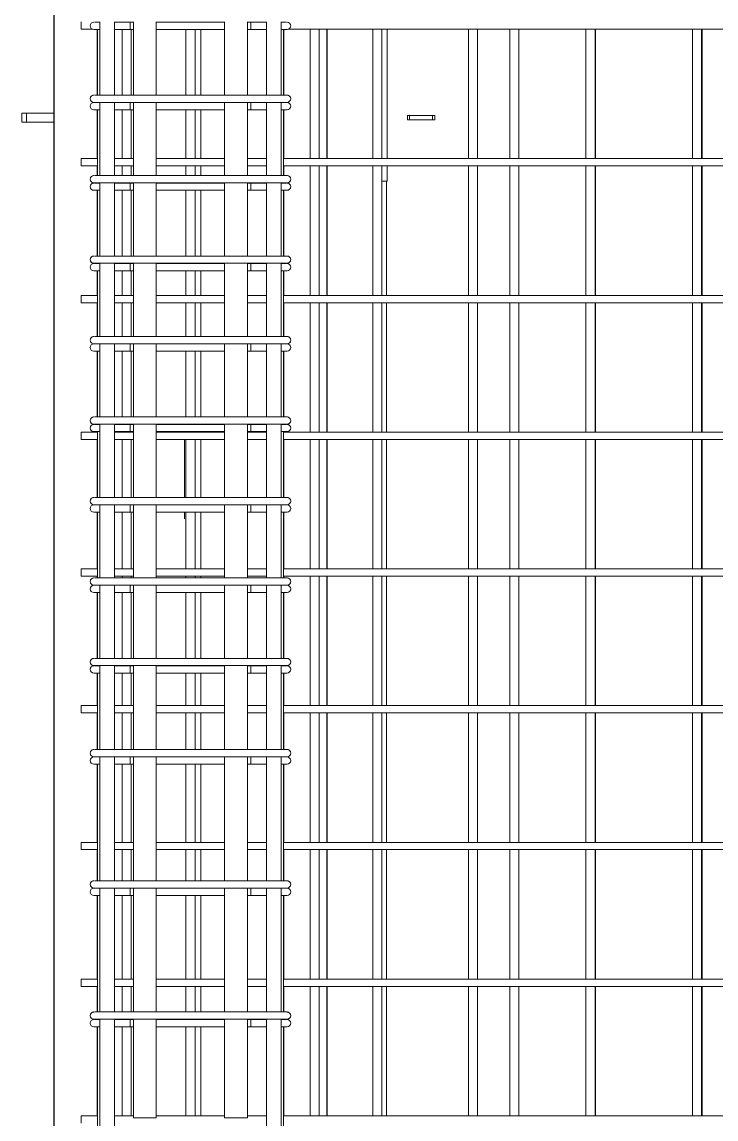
# Model space of a CAD drawing. Header units: millimetres. Extents: x -8986 to 3673, y -4076 to 6166.
# Drawn here: x -6499 to -5737, y 1789 to 2992 of the extents above; entities that cross this region are included whole.
import ezdxf

# ---------------------------------------------------------------- set-up
doc = ezdxf.new("R2010")
doc.units = ezdxf.units.MM
for name, color, linetype, lineweight in [('A-GENM', 13, 'Continuous', 18), ('A-WALL', 113, 'Continuous', 25), ('S-RBAR', 171, 'Continuous', 18)]:
    doc.layers.add(name, color=color, linetype=linetype, lineweight=lineweight)

# ---------------------------------------------------------------- blocks, each defined once
blk = doc.blocks.new('12_7Ø_ Lifting Insert_COLUMN - 12_9Ø Lifting insert-1653057-Elevation Front 1')
at = {"layer": 'A-GENM', "flags": 128}
for points in [[(-6320.2, 2534.1), (-6320.2, 2533.2), (-6320.2, 2531.8), (-6320.2, 2530.4), (-6320.2, 2528.9), (-6320.2, 2527.3), (-6320.2, 2525.7), (-6320.2, 2524), (-6320.2, 2522.3), (-6320.2, 2520.6), (-6320.2, 2518.8), (-6320.2, 2517), (-6320.2, 2515.1), (-6320.2, 2513.2), (-6320.2, 2511.3), (-6320.2, 2509.4), (-6320.2, 2507.5), (-6320.2, 2505.5), (-6320.2, 2503.5), (-6320.2, 2501.5), (-6320.2, 2499.5), (-6320.2, 2497.5), (-6320.2, 2495.5), (-6320.2, 2493.5), (-6320.2, 2491.6), (-6320.2, 2489.6), (-6320.2, 2487.6), (-6320.2, 2485.6), (-6320.2, 2483.7), (-6320.2, 2481.8), (-6320.2, 2479.9), (-6320.2, 2478), (-6320.2, 2476.2), (-6320.2, 2474.4), (-6320.2, 2472.6), (-6320.2, 2470.9)], [(-6320.2, 2454.2), (-6320.2, 2453.2), (-6320.2, 2452.2), (-6320.2, 2451.4), (-6320.2, 2450.6), (-6320.2, 2449.9), (-6320.2, 2449.3), (-6320.2, 2448.7), (-6320.2, 2448.2), (-6320.2, 2447.8), (-6320.2, 2447.5), (-6320.2, 2447.3), (-6320.2, 2447.1), (-6320.2, 2447), (-6320.2, 2447)]]:
    blk.add_lwpolyline(points, dxfattribs=at)
blk = doc.blocks.new('RR spread anchor face based - RR-SA-0_7-110-1726815-Elevation Front 1')
at = {"layer": 'A-GENM'}
for p, q in [((-6075.8, 2889.5), (-6073.3, 2889.5)), ((-6075.8, 2884.5), (-6075.8, 2889.5)), ((-6073.3, 2889.5), (-6048.3, 2889.5)), ((-6073.3, 2889.5), (-6073.3, 2884.5)), ((-6048.3, 2889.5), (-6045.8, 2889.5)), ((-6048.3, 2889.5), (-6048.3, 2884.5)), ((-6045.8, 2889.5), (-6045.8, 2884.5)), ((-6073.3, 2884.5), (-6075.8, 2884.5)), ((-6048.3, 2884.5), (-6073.3, 2884.5)), ((-6045.8, 2884.5), (-6048.3, 2884.5))]:
    blk.add_line(p, q, dxfattribs=at)
blk = doc.blocks.new('RR spread anchor face based - RR-SA-2_5-250-1726823-Elevation Front 1')
at = {"layer": 'A-GENM'}
for p, q in [((-6498.8, 2892), (-6493.8, 2892)), ((-6498.8, 2892), (-6498.8, 2882)), ((-6493.8, 2892), (-6463.8, 2892)), ((-6493.8, 2892), (-6493.8, 2882)), ((-6493.8, 2882), (-6498.8, 2882)), ((-6463.8, 2882), (-6493.8, 2882))]:
    blk.add_line(p, q, dxfattribs=at)

msp = doc.modelspace()

# ---------------------------------------------------------------- linework, layer by layer
at = {"layer": 'A-WALL'}
for p, q in [((-6463.80383, 3040), (-6463.80383, -1395)), ((-6163.80383, 2842.03448), (-6163.80383, 2984)), ((-6163.80383, 2692.06897), (-6163.80383, 2834.03448)), ((-6163.80383, 2542.10345), (-6163.80383, 2684.06897)), ((-6163.80383, 2392.13793), (-6163.80383, 2534.10345)), ((-6163.80383, 2242.17241), (-6163.80383, 2384.13793)), ((-6163.80383, 2092.2069), (-6163.80383, 2234.17241)), ((-6163.80383, 1942.24138), (-6163.80383, 2084.2069)), ((-6163.80383, 1792.27586), (-6163.80383, 1934.24138))]:
    msp.add_line(p, q, dxfattribs=at)
at = {"layer": 'S-RBAR'}
for p, q in [((-6433.80383, 2984), (-6433.80383, 2992)), ((-6419.12235, 2991.7745), (-6413.94597, 2991.7745)), ((-6413.30383, 2991.7745), (-6413.94597, 2991.7745)), ((-6413.30383, 2911.75), (-6413.30383, 2992)), ((-6397.30383, 2911.75), (-6397.30383, 2992)), ((-6380.00484, 2991.7745), (-6397.30383, 2991.7745)), ((-6380.00484, 2991.7745), (-6380.00484, 2983.7745)), ((-6380.00484, 2991.7745), (-6376.30383, 2991.7745)), ((-6376.30383, 2911.75), (-6376.30383, 2992)), ((-6351.30383, 2911.75), (-6351.30383, 2992)), ((-6351.30383, 2991.7745), (-6276.30383, 2991.7745)), ((-6276.30383, 2911.75), (-6276.30383, 2992)), ((-6251.30383, 2911.75), (-6251.30383, 2992)), ((-6251.30383, 2991.7745), (-6247.60282, 2991.7745)), ((-6230.30383, 2991.7745), (-6247.60282, 2991.7745)), ((-6247.60282, 2991.7745), (-6247.60282, 2983.7745)), ((-6230.30383, 2911.75), (-6230.30383, 2992)), ((-6214.30383, 2911.75), (-6214.30383, 2992)), ((-6213.66169, 2991.7745), (-6214.30383, 2991.7745)), ((-6213.66169, 2991.7745), (-6208.48531, 2991.7745)), ((-6433.80383, 2984), (-6421.05445, 2984)), ((-6419.80383, 2983.7745), (-6413.94597, 2983.7745)), ((-6416.30383, 2911.75), (-6416.30383, 2983.7745)), ((-6415.80383, 2911.75), (-6415.80383, 2983.7745)), ((-6413.30383, 2983.7745), (-6413.94597, 2983.7745)), ((-6380.00484, 2983.7745), (-6397.30383, 2983.7745)), ((-6388.80383, 2911.75), (-6388.80383, 2983.7745)), ((-6380.00484, 2983.7745), (-6376.30383, 2983.7745)), ((-6378.80383, 2911.75), (-6378.80383, 2983.7745)), ((-6351.30383, 2983.7745), (-6276.30383, 2983.7745)), ((-6318.80383, 2911.75), (-6318.80383, 2983.7745)), ((-6308.80383, 2911.75), (-6308.80383, 2983.7745)), ((-6302.54481, 2911.75), (-6302.54481, 2983.7745)), ((-6251.30383, 2983.7745), (-6247.60282, 2983.7745)), ((-6230.30383, 2983.7745), (-6247.60282, 2983.7745)), ((-6213.66169, 2983.7745), (-6214.30383, 2983.7745)), ((-6213.66169, 2983.7745), (-6207.80383, 2983.7745)), ((-6211.80383, 2911.75), (-6211.80383, 2983.7745)), ((-6211.30383, 2911.75), (-6211.30383, 2983.7745)), ((-6206.55321, 2984), (-5409.85285, 2984)), ((-6182.5004, 2842.03448), (-6182.5004, 2984)), ((-6172.5004, 2842.03448), (-6172.5004, 2984)), ((-6113.80383, 2842.03448), (-6113.80383, 2984)), ((-6103.80383, 2842.03448), (-6103.80383, 2984)), ((-6097.80383, 2842.03448), (-6097.80383, 2984)), ((-6008.67328, 2842.03448), (-6008.67328, 2984)), ((-5998.67328, 2842.03448), (-5998.67328, 2984)), ((-5963.45128, 2842.03448), (-5963.45128, 2984)), ((-5953.45128, 2842.03448), (-5953.45128, 2984)), ((-5879.79273, 2842.03448), (-5879.79273, 2984)), ((-5869.79273, 2842.03448), (-5869.79273, 2984)), ((-5869.31333, 2842.03448), (-5869.31333, 2984)), ((-5762.78718, 2842.03448), (-5762.78718, 2984)), ((-5752.78718, 2842.03448), (-5752.78718, 2984)), ((-5752.06808, 2842.03448), (-5752.06808, 2984)), ((-6419.80383, 2911.75), (-6419.7204, 2911.75)), ((-6419.80383, 2903.75), (-6415.07244, 2903.75)), ((-6419.12235, 2911.75), (-6413.94597, 2911.75)), ((-6419.12235, 2903.54262), (-6413.94597, 2903.54262)), ((-6415.17735, 2903.75), (-6412.5966, 2903.75)), ((-6413.94597, 2911.75), (-6399.80383, 2911.75)), ((-6413.30383, 2903.54262), (-6413.94597, 2903.54262)), ((-6413.30383, 2823.5), (-6413.30383, 2903.75)), ((-6412.72163, 2903.75), (-6399.80383, 2903.75)), ((-6227.80383, 2911.75), (-6399.80383, 2911.75)), ((-6227.80383, 2903.75), (-6399.80383, 2903.75)), ((-6397.30383, 2823.5), (-6397.30383, 2903.75)), ((-6380.00484, 2903.54262), (-6397.30383, 2903.54262)), ((-6380.00484, 2903.54262), (-6380.00484, 2895.54262)), ((-6380.00484, 2903.54262), (-6376.30383, 2903.54262)), ((-6376.30383, 2823.5), (-6376.30383, 2903.75)), ((-6351.30383, 2823.5), (-6351.30383, 2903.75)), ((-6351.30383, 2903.54262), (-6276.30383, 2903.54262)), ((-6276.30383, 2823.5), (-6276.30383, 2903.75)), ((-6251.30383, 2823.5), (-6251.30383, 2903.75)), ((-6251.30383, 2903.54262), (-6247.60282, 2903.54262)), ((-6230.30383, 2903.54262), (-6247.60282, 2903.54262)), ((-6247.60282, 2903.54262), (-6247.60282, 2895.54262)), ((-6230.30383, 2823.5), (-6230.30383, 2903.75)), ((-6227.80383, 2911.75), (-6207.80383, 2911.75)), ((-6227.80383, 2903.75), (-6207.80383, 2903.75)), ((-6214.30383, 2823.5), (-6214.30383, 2903.75)), ((-6213.66169, 2903.54262), (-6214.30383, 2903.54262)), ((-6213.66169, 2903.54262), (-6208.48531, 2903.54262)), ((-6419.80383, 2895.54262), (-6413.94597, 2895.54262)), ((-6416.30383, 2842.03448), (-6416.30383, 2895.54262)), ((-6415.80383, 2823.5), (-6415.80383, 2895.54262)), ((-6413.30383, 2895.54262), (-6413.94597, 2895.54262)), ((-6380.00484, 2895.54262), (-6397.30383, 2895.54262)), ((-6388.80383, 2842.03448), (-6388.80383, 2895.54262)), ((-6380.00484, 2895.54262), (-6376.30383, 2895.54262)), ((-6378.80383, 2842.03448), (-6378.80383, 2895.54262)), ((-6351.30383, 2895.54262), (-6276.30383, 2895.54262)), ((-6318.80383, 2842.03448), (-6318.80383, 2895.54262)), ((-6308.80383, 2842.03448), (-6308.80383, 2895.54262)), ((-6302.54481, 2842.03448), (-6302.54481, 2895.54262)), ((-6251.30383, 2895.54262), (-6247.60282, 2895.54262)), ((-6230.30383, 2895.54262), (-6247.60282, 2895.54262)), ((-6213.66169, 2895.54262), (-6214.30383, 2895.54262)), ((-6213.66169, 2895.54262), (-6207.80383, 2895.54262)), ((-6211.80383, 2823.5), (-6211.80383, 2895.54262)), ((-6211.30383, 2842.03448), (-6211.30383, 2895.54262)), ((-6433.80383, 2842.03448), (-6415.80383, 2842.03448)), ((-6433.80383, 2834.03448), (-6433.80383, 2842.03448)), ((-6397.30383, 2842.03448), (-6376.30383, 2842.03448)), ((-6351.30383, 2842.03448), (-6276.30383, 2842.03448)), ((-6251.30383, 2842.03448), (-6230.30383, 2842.03448)), ((-6211.80383, 2842.03448), (-5427.55339, 2842.03448)), ((-6433.80383, 2834.03448), (-6415.80383, 2834.03448)), ((-6416.30383, 2823.5), (-6416.30383, 2834.03448)), ((-6397.30383, 2834.03448), (-6376.30383, 2834.03448)), ((-6388.80383, 2823.5), (-6388.80383, 2834.03448)), ((-6378.80383, 2823.5), (-6378.80383, 2834.03448)), ((-6351.30383, 2834.03448), (-6276.30383, 2834.03448)), ((-6318.80383, 2823.5), (-6318.80383, 2834.03448)), ((-6308.80383, 2823.5), (-6308.80383, 2834.03448)), ((-6302.54481, 2823.5), (-6302.54481, 2834.03448)), ((-6251.30383, 2834.03448), (-6230.30383, 2834.03448)), ((-6211.80383, 2834.03448), (-5428.55085, 2834.03448)), ((-6211.30383, 2823.5), (-6211.30383, 2834.03448)), ((-6182.5004, 2692.06897), (-6182.5004, 2834.03448)), ((-6172.5004, 2692.06897), (-6172.5004, 2834.03448)), ((-6113.80383, 2692.06897), (-6113.80383, 2834.03448)), ((-6103.80383, 2692.06897), (-6103.80383, 2834.03448)), ((-6097.80383, 2817.5), (-6097.80383, 2834.03448)), ((-6008.67328, 2692.06897), (-6008.67328, 2834.03448)), ((-5998.67328, 2692.06897), (-5998.67328, 2834.03448)), ((-5963.45128, 2692.06897), (-5963.45128, 2834.03448)), ((-5953.45128, 2692.06897), (-5953.45128, 2834.03448)), ((-5879.79273, 2692.06897), (-5879.79273, 2834.03448)), ((-5869.79273, 2692.06897), (-5869.79273, 2834.03448)), ((-5869.31333, 2692.06897), (-5869.31333, 2834.03448)), ((-5762.78718, 2692.06897), (-5762.78718, 2834.03448)), ((-5752.78718, 2692.06897), (-5752.78718, 2834.03448)), ((-5752.06808, 2692.06897), (-5752.06808, 2834.03448)), ((-6419.80383, 2823.5), (-6419.7204, 2823.5)), ((-6419.12235, 2823.5), (-6413.94597, 2823.5)), ((-6413.94597, 2823.5), (-6399.80383, 2823.5)), ((-6227.80383, 2823.5), (-6399.80383, 2823.5)), ((-6227.80383, 2823.5), (-6207.80383, 2823.5)), ((-6097.80383, 2817.5), (-6103.80383, 2817.5)), ((-6098.80383, 2692.06897), (-6098.80383, 2817.5)), ((-6419.80383, 2815.5), (-6415.07244, 2815.5)), ((-6419.80383, 2807.31075), (-6413.94597, 2807.31075)), ((-6419.12235, 2815.31075), (-6413.94597, 2815.31075)), ((-6416.30383, 2735.25), (-6416.30383, 2807.31075)), ((-6415.80383, 2735.25), (-6415.80383, 2807.31075)), ((-6415.17735, 2815.5), (-6412.5966, 2815.5)), ((-6413.30383, 2815.31075), (-6413.94597, 2815.31075)), ((-6413.30383, 2807.31075), (-6413.94597, 2807.31075)), ((-6413.30383, 2735.25), (-6413.30383, 2815.5)), ((-6412.72163, 2815.5), (-6399.80383, 2815.5)), ((-6227.80383, 2815.5), (-6399.80383, 2815.5)), ((-6397.30383, 2735.25), (-6397.30383, 2815.5)), ((-6380.00484, 2815.31075), (-6397.30383, 2815.31075)), ((-6380.00484, 2807.31075), (-6397.30383, 2807.31075)), ((-6388.80383, 2735.25), (-6388.80383, 2807.31075)), ((-6380.00484, 2815.31075), (-6380.00484, 2807.31075)), ((-6380.00484, 2815.31075), (-6376.30383, 2815.31075)), ((-6380.00484, 2807.31075), (-6376.30383, 2807.31075)), ((-6378.80383, 2735.25), (-6378.80383, 2807.31075)), ((-6376.30383, 2735.25), (-6376.30383, 2815.5)), ((-6351.30383, 2735.25), (-6351.30383, 2815.5)), ((-6351.30383, 2815.31075), (-6276.30383, 2815.31075)), ((-6351.30383, 2807.31075), (-6276.30383, 2807.31075)), ((-6318.80383, 2735.25), (-6318.80383, 2807.31075)), ((-6308.80383, 2735.25), (-6308.80383, 2807.31075)), ((-6302.54481, 2735.25), (-6302.54481, 2807.31075)), ((-6276.30383, 2735.25), (-6276.30383, 2815.5)), ((-6251.30383, 2735.25), (-6251.30383, 2815.5)), ((-6251.30383, 2815.31075), (-6247.60282, 2815.31075)), ((-6251.30383, 2807.31075), (-6247.60282, 2807.31075)), ((-6230.30383, 2815.31075), (-6247.60282, 2815.31075)), ((-6247.60282, 2815.31075), (-6247.60282, 2807.31075)), ((-6230.30383, 2807.31075), (-6247.60282, 2807.31075)), ((-6230.30383, 2735.25), (-6230.30383, 2815.5)), ((-6227.80383, 2815.5), (-6207.80383, 2815.5)), ((-6214.30383, 2735.25), (-6214.30383, 2815.5)), ((-6213.66169, 2815.31075), (-6214.30383, 2815.31075)), ((-6213.66169, 2807.31075), (-6214.30383, 2807.31075)), ((-6213.66169, 2815.31075), (-6208.48531, 2815.31075)), ((-6213.66169, 2807.31075), (-6207.80383, 2807.31075)), ((-6211.80383, 2735.25), (-6211.80383, 2807.31075)), ((-6211.30383, 2735.25), (-6211.30383, 2807.31075)), ((-6419.80383, 2735.25), (-6419.7204, 2735.25)), ((-6419.12235, 2735.25), (-6413.94597, 2735.25)), ((-6413.94597, 2735.25), (-6399.80383, 2735.25)), ((-6227.80383, 2735.25), (-6399.80383, 2735.25)), ((-6227.80383, 2735.25), (-6207.80383, 2735.25)), ((-6419.80383, 2727.25), (-6415.07244, 2727.25)), ((-6419.12235, 2727.07887), (-6413.94597, 2727.07887)), ((-6415.17735, 2727.25), (-6412.5966, 2727.25)), ((-6413.30383, 2727.07887), (-6413.94597, 2727.07887)), ((-6413.30383, 2647), (-6413.30383, 2727.25)), ((-6412.72163, 2727.25), (-6399.80383, 2727.25)), ((-6227.80383, 2727.25), (-6399.80383, 2727.25)), ((-6397.30383, 2647), (-6397.30383, 2727.25)), ((-6380.00484, 2727.07887), (-6397.30383, 2727.07887)), ((-6380.00484, 2727.07887), (-6380.00484, 2719.07887)), ((-6380.00484, 2727.07887), (-6376.30383, 2727.07887)), ((-6376.30383, 2647), (-6376.30383, 2727.25)), ((-6351.30383, 2647), (-6351.30383, 2727.25)), ((-6351.30383, 2727.07887), (-6276.30383, 2727.07887)), ((-6276.30383, 2647), (-6276.30383, 2727.25)), ((-6251.30383, 2647), (-6251.30383, 2727.25)), ((-6251.30383, 2727.07887), (-6247.60282, 2727.07887)), ((-6230.30383, 2727.07887), (-6247.60282, 2727.07887)), ((-6247.60282, 2727.07887), (-6247.60282, 2719.07887)), ((-6230.30383, 2647), (-6230.30383, 2727.25)), ((-6227.80383, 2727.25), (-6207.80383, 2727.25)), ((-6214.30383, 2647), (-6214.30383, 2727.25)), ((-6213.66169, 2727.07887), (-6214.30383, 2727.07887)), ((-6213.66169, 2727.07887), (-6208.48531, 2727.07887)), ((-6419.80383, 2719.07887), (-6413.94597, 2719.07887)), ((-6416.30383, 2692.06897), (-6416.30383, 2719.07887)), ((-6415.80383, 2647), (-6415.80383, 2719.07887)), ((-6413.30383, 2719.07887), (-6413.94597, 2719.07887)), ((-6380.00484, 2719.07887), (-6397.30383, 2719.07887)), ((-6388.80383, 2692.06897), (-6388.80383, 2719.07887)), ((-6380.00484, 2719.07887), (-6376.30383, 2719.07887)), ((-6378.80383, 2692.06897), (-6378.80383, 2719.07887)), ((-6351.30383, 2719.07887), (-6276.30383, 2719.07887)), ((-6318.80383, 2692.06897), (-6318.80383, 2719.07887)), ((-6308.80383, 2692.06897), (-6308.80383, 2719.07887)), ((-6302.54481, 2692.06897), (-6302.54481, 2719.07887)), ((-6251.30383, 2719.07887), (-6247.60282, 2719.07887)), ((-6230.30383, 2719.07887), (-6247.60282, 2719.07887)), ((-6213.66169, 2719.07887), (-6214.30383, 2719.07887)), ((-6213.66169, 2719.07887), (-6207.80383, 2719.07887)), ((-6211.80383, 2647), (-6211.80383, 2719.07887)), ((-6211.30383, 2692.06897), (-6211.30383, 2719.07887)), ((-6433.80383, 2692.06897), (-6415.80383, 2692.06897)), ((-6433.80383, 2684.06897), (-6433.80383, 2692.06897)), ((-6433.80383, 2684.06897), (-6415.80383, 2684.06897)), ((-6416.30383, 2647), (-6416.30383, 2684.06897)), ((-6397.30383, 2692.06897), (-6376.30383, 2692.06897)), ((-6397.30383, 2684.06897), (-6376.30383, 2684.06897)), ((-6388.80383, 2647), (-6388.80383, 2684.06897)), ((-6378.80383, 2647), (-6378.80383, 2684.06897)), ((-6351.30383, 2692.06897), (-6276.30383, 2692.06897)), ((-6351.30383, 2684.06897), (-6276.30383, 2684.06897)), ((-6318.80383, 2647), (-6318.80383, 2684.06897)), ((-6308.80383, 2647), (-6308.80383, 2684.06897)), ((-6302.54481, 2647), (-6302.54481, 2684.06897)), ((-6251.30383, 2692.06897), (-6230.30383, 2692.06897)), ((-6251.30383, 2684.06897), (-6230.30383, 2684.06897)), ((-6211.80383, 2692.06897), (-5440.45803, 2692.06897)), ((-6211.80383, 2684.06897), (-5440.45803, 2684.06897)), ((-6211.30383, 2647), (-6211.30383, 2684.06897)), ((-6182.5004, 2542.10345), (-6182.5004, 2684.06897)), ((-6172.5004, 2542.10345), (-6172.5004, 2684.06897)), ((-6113.80383, 2542.10345), (-6113.80383, 2684.06897)), ((-6103.80383, 2542.10345), (-6103.80383, 2684.06897)), ((-6098.80383, 2542.10345), (-6098.80383, 2684.06897)), ((-6008.67328, 2542.10345), (-6008.67328, 2684.06897)), ((-5998.67328, 2542.10345), (-5998.67328, 2684.06897)), ((-5963.45128, 2542.10345), (-5963.45128, 2684.06897)), ((-5953.45128, 2542.10345), (-5953.45128, 2684.06897)), ((-5879.79273, 2542.10345), (-5879.79273, 2684.06897)), ((-5869.79273, 2542.10345), (-5869.79273, 2684.06897)), ((-5869.31333, 2542.10345), (-5869.31333, 2684.06897)), ((-5762.78718, 2542.10345), (-5762.78718, 2684.06897)), ((-5752.78718, 2542.10345), (-5752.78718, 2684.06897)), ((-5752.06808, 2542.10345), (-5752.06808, 2684.06897)), ((-6419.80383, 2647), (-6419.7204, 2647)), ((-6419.80383, 2639), (-6415.07244, 2639)), ((-6419.12235, 2647), (-6413.94597, 2647)), ((-6419.12235, 2638.84699), (-6413.94597, 2638.84699)), ((-6415.17735, 2639), (-6412.5966, 2639)), ((-6413.94597, 2647), (-6399.80383, 2647)), ((-6413.30383, 2638.84699), (-6413.94597, 2638.84699)), ((-6413.30383, 2558.75), (-6413.30383, 2639)), ((-6412.72163, 2639), (-6399.80383, 2639)), ((-6227.80383, 2647), (-6399.80383, 2647)), ((-6227.80383, 2639), (-6399.80383, 2639)), ((-6397.30383, 2558.75), (-6397.30383, 2639)), ((-6380.00484, 2638.84699), (-6397.30383, 2638.84699)), ((-6380.00484, 2638.84699), (-6380.00484, 2630.84699)), ((-6380.00484, 2638.84699), (-6376.30383, 2638.84699)), ((-6376.30383, 2558.75), (-6376.30383, 2639)), ((-6351.30383, 2558.75), (-6351.30383, 2639)), ((-6351.30383, 2638.84699), (-6276.30383, 2638.84699)), ((-6276.30383, 2558.75), (-6276.30383, 2639)), ((-6251.30383, 2558.75), (-6251.30383, 2639)), ((-6251.30383, 2638.84699), (-6247.60282, 2638.84699)), ((-6230.30383, 2638.84699), (-6247.60282, 2638.84699)), ((-6247.60282, 2638.84699), (-6247.60282, 2630.84699)), ((-6230.30383, 2558.75), (-6230.30383, 2639)), ((-6227.80383, 2647), (-6207.80383, 2647)), ((-6227.80383, 2639), (-6207.80383, 2639)), ((-6214.30383, 2558.75), (-6214.30383, 2639)), ((-6213.66169, 2638.84699), (-6214.30383, 2638.84699)), ((-6213.66169, 2638.84699), (-6208.48531, 2638.84699)), ((-6419.80383, 2630.84699), (-6413.94597, 2630.84699)), ((-6416.30383, 2558.75), (-6416.30383, 2630.84699)), ((-6415.80383, 2558.75), (-6415.80383, 2630.84699)), ((-6413.30383, 2630.84699), (-6413.94597, 2630.84699)), ((-6380.00484, 2630.84699), (-6397.30383, 2630.84699)), ((-6388.80383, 2558.75), (-6388.80383, 2630.84699)), ((-6380.00484, 2630.84699), (-6376.30383, 2630.84699)), ((-6378.80383, 2558.75), (-6378.80383, 2630.84699)), ((-6351.30383, 2630.84699), (-6276.30383, 2630.84699)), ((-6318.80383, 2558.75), (-6318.80383, 2630.84699)), ((-6308.80383, 2558.75), (-6308.80383, 2630.84699)), ((-6302.54481, 2558.75), (-6302.54481, 2630.84699)), ((-6251.30383, 2630.84699), (-6247.60282, 2630.84699)), ((-6230.30383, 2630.84699), (-6247.60282, 2630.84699)), ((-6213.66169, 2630.84699), (-6214.30383, 2630.84699)), ((-6213.66169, 2630.84699), (-6207.80383, 2630.84699)), ((-6211.80383, 2558.75), (-6211.80383, 2630.84699)), ((-6211.30383, 2558.75), (-6211.30383, 2630.84699)), ((-6419.80383, 2558.75), (-6419.7204, 2558.75)), ((-6419.12235, 2558.75), (-6413.94597, 2558.75)), ((-6413.94597, 2558.75), (-6399.80383, 2558.75)), ((-6227.80383, 2558.75), (-6399.80383, 2558.75)), ((-6227.80383, 2558.75), (-6207.80383, 2558.75)), ((-6433.80383, 2542.10345), (-6415.80383, 2542.10345)), ((-6433.80383, 2534.10345), (-6433.80383, 2542.10345)), ((-6419.80383, 2550.75), (-6415.07244, 2550.75)), ((-6419.80383, 2542.61511), (-6413.94597, 2542.61511)), ((-6419.12235, 2550.61511), (-6413.94597, 2550.61511)), ((-6415.80383, 2470.5), (-6415.80383, 2542.61511)), ((-6415.17735, 2550.75), (-6412.5966, 2550.75)), ((-6413.30383, 2550.61511), (-6413.94597, 2550.61511)), ((-6413.30383, 2542.61511), (-6413.94597, 2542.61511)), ((-6413.30383, 2470.5), (-6413.30383, 2550.75)), ((-6412.72163, 2550.75), (-6399.80383, 2550.75)), ((-6227.80383, 2550.75), (-6399.80383, 2550.75)), ((-6397.30383, 2470.5), (-6397.30383, 2550.75)), ((-6380.00484, 2550.61511), (-6397.30383, 2550.61511)), ((-6380.00484, 2542.61511), (-6397.30383, 2542.61511)), ((-6397.30383, 2542.10345), (-6376.30383, 2542.10345)), ((-6380.00484, 2550.61511), (-6380.00484, 2542.61511)), ((-6380.00484, 2550.61511), (-6376.30383, 2550.61511)), ((-6380.00484, 2542.61511), (-6376.30383, 2542.61511)), ((-6376.30383, 2470.5), (-6376.30383, 2550.75)), ((-6351.30383, 2470.5), (-6351.30383, 2550.75)), ((-6351.30383, 2550.61511), (-6276.30383, 2550.61511)), ((-6351.30383, 2542.61511), (-6276.30383, 2542.61511)), ((-6351.30383, 2542.10345), (-6276.30383, 2542.10345)), ((-6276.30383, 2470.5), (-6276.30383, 2550.75)), ((-6251.30383, 2470.5), (-6251.30383, 2550.75)), ((-6251.30383, 2550.61511), (-6247.60282, 2550.61511)), ((-6251.30383, 2542.61511), (-6247.60282, 2542.61511)), ((-6251.30383, 2542.10345), (-6230.30383, 2542.10345)), ((-6230.30383, 2550.61511), (-6247.60282, 2550.61511)), ((-6247.60282, 2550.61511), (-6247.60282, 2542.61511)), ((-6230.30383, 2542.61511), (-6247.60282, 2542.61511)), ((-6230.30383, 2470.5), (-6230.30383, 2550.75)), ((-6227.80383, 2550.75), (-6207.80383, 2550.75)), ((-6214.30383, 2470.5), (-6214.30383, 2550.75)), ((-6213.66169, 2550.61511), (-6214.30383, 2550.61511)), ((-6213.66169, 2542.61511), (-6214.30383, 2542.61511)), ((-6213.66169, 2550.61511), (-6208.48531, 2550.61511)), ((-6213.66169, 2542.61511), (-6207.80383, 2542.61511)), ((-6211.80383, 2470.5), (-6211.80383, 2542.61511)), ((-6211.80383, 2542.10345), (-5447.33806, 2542.10345)), ((-6433.80383, 2534.10345), (-6415.80383, 2534.10345)), ((-6416.30383, 2470.5), (-6416.30383, 2534.10345)), ((-6397.30383, 2534.10345), (-6376.30383, 2534.10345)), ((-6388.80383, 2470.5), (-6388.80383, 2534.10345)), ((-6378.80383, 2470.5), (-6378.80383, 2534.10345)), ((-6351.30383, 2534.10345), (-6276.30383, 2534.10345)), ((-6318.80383, 2470.5), (-6318.80383, 2534.10345)), ((-6308.80383, 2470.5), (-6308.80383, 2534.10345)), ((-6302.54481, 2470.5), (-6302.54481, 2534.10345)), ((-6251.30383, 2534.10345), (-6230.30383, 2534.10345)), ((-6211.80383, 2534.10345), (-5440.45803, 2534.10345)), ((-6211.30383, 2470.5), (-6211.30383, 2534.10345)), ((-6182.5004, 2392.13793), (-6182.5004, 2534.10345)), ((-6172.5004, 2392.13793), (-6172.5004, 2534.10345)), ((-6113.80383, 2392.13793), (-6113.80383, 2534.10345)), ((-6103.80383, 2392.13793), (-6103.80383, 2534.10345)), ((-6098.80383, 2392.13793), (-6098.80383, 2534.10345)), ((-6008.67328, 2392.13793), (-6008.67328, 2534.10345)), ((-5998.67328, 2392.13793), (-5998.67328, 2534.10345)), ((-5963.45128, 2392.13793), (-5963.45128, 2534.10345)), ((-5953.45128, 2392.13793), (-5953.45128, 2534.10345)), ((-5879.79273, 2392.13793), (-5879.79273, 2534.10345)), ((-5869.79273, 2392.13793), (-5869.79273, 2534.10345)), ((-5869.31333, 2392.13793), (-5869.31333, 2534.10345)), ((-5762.78718, 2392.13793), (-5762.78718, 2534.10345)), ((-5752.78718, 2392.13793), (-5752.78718, 2534.10345)), ((-5752.06808, 2392.13793), (-5752.06808, 2534.10345)), ((-6419.80383, 2470.5), (-6419.7204, 2470.5)), ((-6419.12235, 2470.5), (-6413.94597, 2470.5)), ((-6413.94597, 2470.5), (-6399.80383, 2470.5)), ((-6227.80383, 2470.5), (-6399.80383, 2470.5)), ((-6227.80383, 2470.5), (-6207.80383, 2470.5)), ((-6419.80383, 2462.5), (-6415.07244, 2462.5)), ((-6419.12235, 2462.38323), (-6413.94597, 2462.38323)), ((-6415.17735, 2462.5), (-6412.5966, 2462.5)), ((-6413.30383, 2462.38323), (-6413.94597, 2462.38323)), ((-6413.30383, 2382.25), (-6413.30383, 2462.5)), ((-6412.72163, 2462.5), (-6399.80383, 2462.5)), ((-6227.80383, 2462.5), (-6399.80383, 2462.5)), ((-6397.30383, 2382.25), (-6397.30383, 2462.5)), ((-6380.00484, 2462.38323), (-6397.30383, 2462.38323)), ((-6380.00484, 2462.38323), (-6380.00484, 2454.38323)), ((-6380.00484, 2462.38323), (-6376.30383, 2462.38323)), ((-6376.30383, 2382.25), (-6376.30383, 2462.5)), ((-6351.30383, 2382.25), (-6351.30383, 2462.5)), ((-6351.30383, 2462.38323), (-6276.30383, 2462.38323)), ((-6276.30383, 2382.25), (-6276.30383, 2462.5)), ((-6251.30383, 2382.25), (-6251.30383, 2462.5)), ((-6251.30383, 2462.38323), (-6247.60282, 2462.38323)), ((-6230.30383, 2462.38323), (-6247.60282, 2462.38323)), ((-6247.60282, 2462.38323), (-6247.60282, 2454.38323)), ((-6230.30383, 2382.25), (-6230.30383, 2462.5)), ((-6227.80383, 2462.5), (-6207.80383, 2462.5)), ((-6214.30383, 2382.25), (-6214.30383, 2462.5)), ((-6213.66169, 2462.38323), (-6214.30383, 2462.38323)), ((-6213.66169, 2462.38323), (-6208.48531, 2462.38323)), ((-6419.80383, 2454.38323), (-6413.94597, 2454.38323)), ((-6416.30383, 2392.13793), (-6416.30383, 2454.38323)), ((-6415.80383, 2382.25), (-6415.80383, 2454.38323)), ((-6413.30383, 2454.38323), (-6413.94597, 2454.38323)), ((-6380.00484, 2454.38323), (-6397.30383, 2454.38323)), ((-6388.80383, 2392.13793), (-6388.80383, 2454.38323)), ((-6380.00484, 2454.38323), (-6376.30383, 2454.38323)), ((-6378.80383, 2392.13793), (-6378.80383, 2454.38323)), ((-6351.30383, 2454.38323), (-6276.30383, 2454.38323)), ((-6318.80383, 2392.13793), (-6318.80383, 2454.38323)), ((-6308.80383, 2392.13793), (-6308.80383, 2454.38323)), ((-6302.54481, 2392.13793), (-6302.54481, 2454.38323)), ((-6251.30383, 2454.38323), (-6247.60282, 2454.38323)), ((-6230.30383, 2454.38323), (-6247.60282, 2454.38323)), ((-6213.66169, 2454.38323), (-6214.30383, 2454.38323)), ((-6213.66169, 2454.38323), (-6207.80383, 2454.38323)), ((-6211.80383, 2382.25), (-6211.80383, 2454.38323)), ((-6211.30383, 2392.13793), (-6211.30383, 2454.38323)), ((-6433.80383, 2392.13793), (-6415.80383, 2392.13793)), ((-6433.80383, 2384.13793), (-6433.80383, 2392.13793)), ((-6433.80383, 2384.13793), (-6415.80383, 2384.13793)), ((-6416.30383, 2382.25), (-6416.30383, 2384.13793)), ((-6397.30383, 2392.13793), (-6376.30383, 2392.13793)), ((-6397.30383, 2384.13793), (-6376.30383, 2384.13793)), ((-6388.80383, 2382.25), (-6388.80383, 2384.13793)), ((-6378.80383, 2382.25), (-6378.80383, 2384.13793)), ((-6351.30383, 2392.13793), (-6276.30383, 2392.13793)), ((-6351.30383, 2384.13793), (-6276.30383, 2384.13793)), ((-6318.80383, 2382.25), (-6318.80383, 2384.13793)), ((-6308.80383, 2382.25), (-6308.80383, 2384.13793)), ((-6302.54481, 2382.25), (-6302.54481, 2384.13793)), ((-6251.30383, 2392.13793), (-6230.30383, 2392.13793)), ((-6251.30383, 2384.13793), (-6230.30383, 2384.13793)), ((-6211.80383, 2392.13793), (-5440.45803, 2392.13793)), ((-6211.80383, 2384.13793), (-5440.45803, 2384.13793)), ((-6211.30383, 2382.25), (-6211.30383, 2384.13793)), ((-6182.5004, 2242.17241), (-6182.5004, 2384.13793)), ((-6172.5004, 2242.17241), (-6172.5004, 2384.13793)), ((-6113.80383, 2242.17241), (-6113.80383, 2384.13793)), ((-6103.80383, 2242.17241), (-6103.80383, 2384.13793)), ((-6098.80383, 2242.17241), (-6098.80383, 2384.13793)), ((-6008.67328, 2242.17241), (-6008.67328, 2384.13793)), ((-5998.67328, 2242.17241), (-5998.67328, 2384.13793)), ((-5963.45128, 2242.17241), (-5963.45128, 2384.13793)), ((-5953.45128, 2242.17241), (-5953.45128, 2384.13793)), ((-5879.79273, 2242.17241), (-5879.79273, 2384.13793)), ((-5869.79273, 2242.17241), (-5869.79273, 2384.13793)), ((-5869.31333, 2242.17241), (-5869.31333, 2384.13793)), ((-5762.78718, 2242.17241), (-5762.78718, 2384.13793)), ((-5752.78718, 2242.17241), (-5752.78718, 2384.13793)), ((-5752.06808, 2242.17241), (-5752.06808, 2384.13793)), ((-6419.80383, 2382.25), (-6419.7204, 2382.25)), ((-6419.80383, 2374.25), (-6415.07244, 2374.25)), ((-6419.12235, 2382.25), (-6413.94597, 2382.25)), ((-6419.12235, 2374.15135), (-6413.94597, 2374.15135)), ((-6415.17735, 2374.25), (-6412.5966, 2374.25)), ((-6413.94597, 2382.25), (-6399.80383, 2382.25)), ((-6413.30383, 2374.15135), (-6413.94597, 2374.15135)), ((-6413.30383, 2294), (-6413.30383, 2374.25)), ((-6412.72163, 2374.25), (-6399.80383, 2374.25)), ((-6227.80383, 2382.25), (-6399.80383, 2382.25)), ((-6227.80383, 2374.25), (-6399.80383, 2374.25)), ((-6397.30383, 2294), (-6397.30383, 2374.25)), ((-6380.00484, 2374.15135), (-6397.30383, 2374.15135)), ((-6380.00484, 2374.15135), (-6380.00484, 2366.15135)), ((-6380.00484, 2374.15135), (-6376.30383, 2374.15135)), ((-6376.30383, 2294), (-6376.30383, 2374.25)), ((-6351.30383, 2294), (-6351.30383, 2374.25)), ((-6351.30383, 2374.15135), (-6276.30383, 2374.15135)), ((-6276.30383, 2294), (-6276.30383, 2374.25)), ((-6251.30383, 2294), (-6251.30383, 2374.25)), ((-6251.30383, 2374.15135), (-6247.60282, 2374.15135)), ((-6230.30383, 2374.15135), (-6247.60282, 2374.15135)), ((-6247.60282, 2374.15135), (-6247.60282, 2366.15135)), ((-6230.30383, 2294), (-6230.30383, 2374.25)), ((-6227.80383, 2382.25), (-6207.80383, 2382.25)), ((-6227.80383, 2374.25), (-6207.80383, 2374.25)), ((-6214.30383, 2294), (-6214.30383, 2374.25)), ((-6213.66169, 2374.15135), (-6214.30383, 2374.15135)), ((-6213.66169, 2374.15135), (-6208.48531, 2374.15135)), ((-6419.80383, 2366.15135), (-6413.94597, 2366.15135)), ((-6416.30383, 2294), (-6416.30383, 2366.15135)), ((-6415.80383, 2294), (-6415.80383, 2366.15135)), ((-6413.30383, 2366.15135), (-6413.94597, 2366.15135)), ((-6380.00484, 2366.15135), (-6397.30383, 2366.15135)), ((-6388.80383, 2294), (-6388.80383, 2366.15135)), ((-6380.00484, 2366.15135), (-6376.30383, 2366.15135)), ((-6378.80383, 2294), (-6378.80383, 2366.15135)), ((-6351.30383, 2366.15135), (-6276.30383, 2366.15135)), ((-6318.80383, 2294), (-6318.80383, 2366.15135)), ((-6308.80383, 2294), (-6308.80383, 2366.15135)), ((-6302.54481, 2294), (-6302.54481, 2366.15135)), ((-6251.30383, 2366.15135), (-6247.60282, 2366.15135)), ((-6230.30383, 2366.15135), (-6247.60282, 2366.15135)), ((-6213.66169, 2366.15135), (-6214.30383, 2366.15135)), ((-6213.66169, 2366.15135), (-6207.80383, 2366.15135)), ((-6211.80383, 2294), (-6211.80383, 2366.15135)), ((-6211.30383, 2294), (-6211.30383, 2366.15135)), ((-6419.80383, 2294), (-6419.7204, 2294)), ((-6419.12235, 2294), (-6413.94597, 2294)), ((-6413.94597, 2294), (-6399.80383, 2294)), ((-6227.80383, 2294), (-6399.80383, 2294)), ((-6227.80383, 2294), (-6207.80383, 2294)), ((-6419.80383, 2286), (-6415.07244, 2286)), ((-6419.80383, 2277.91947), (-6413.94597, 2277.91947)), ((-6419.12235, 2285.91947), (-6413.94597, 2285.91947)), ((-6416.30383, 2242.17241), (-6416.30383, 2277.91947)), ((-6415.80383, 2194.0625), (-6415.80383, 2277.91947)), ((-6415.17735, 2286), (-6412.5966, 2286)), ((-6413.30383, 2285.91947), (-6413.94597, 2285.91947)), ((-6413.30383, 2277.91947), (-6413.94597, 2277.91947)), ((-6413.30383, 2194.0625), (-6413.30383, 2286)), ((-6412.72163, 2286), (-6399.80383, 2286)), ((-6227.80383, 2286), (-6399.80383, 2286)), ((-6397.30383, 2194.0625), (-6397.30383, 2286)), ((-6380.00484, 2285.91947), (-6397.30383, 2285.91947)), ((-6380.00484, 2277.91947), (-6397.30383, 2277.91947)), ((-6388.80383, 2242.17241), (-6388.80383, 2277.91947)), ((-6380.00484, 2285.91947), (-6380.00484, 2277.91947)), ((-6380.00484, 2285.91947), (-6376.30383, 2285.91947)), ((-6380.00484, 2277.91947), (-6376.30383, 2277.91947)), ((-6378.80383, 2242.17241), (-6378.80383, 2277.91947)), ((-6376.30383, 2194.0625), (-6376.30383, 2286)), ((-6351.30383, 2194.0625), (-6351.30383, 2286)), ((-6351.30383, 2285.91947), (-6276.30383, 2285.91947)), ((-6351.30383, 2277.91947), (-6276.30383, 2277.91947)), ((-6318.80383, 2242.17241), (-6318.80383, 2277.91947)), ((-6308.80383, 2242.17241), (-6308.80383, 2277.91947)), ((-6302.54481, 2242.17241), (-6302.54481, 2277.91947)), ((-6276.30383, 2194.0625), (-6276.30383, 2286)), ((-6251.30383, 2194.0625), (-6251.30383, 2286)), ((-6251.30383, 2285.91947), (-6247.60282, 2285.91947)), ((-6251.30383, 2277.91947), (-6247.60282, 2277.91947)), ((-6230.30383, 2285.91947), (-6247.60282, 2285.91947)), ((-6247.60282, 2285.91947), (-6247.60282, 2277.91947)), ((-6230.30383, 2277.91947), (-6247.60282, 2277.91947)), ((-6230.30383, 2194.0625), (-6230.30383, 2286)), ((-6227.80383, 2286), (-6207.80383, 2286)), ((-6214.30383, 2194.0625), (-6214.30383, 2286)), ((-6213.66169, 2285.91947), (-6214.30383, 2285.91947)), ((-6213.66169, 2277.91947), (-6214.30383, 2277.91947)), ((-6213.66169, 2285.91947), (-6208.48531, 2285.91947)), ((-6213.66169, 2277.91947), (-6207.80383, 2277.91947)), ((-6211.80383, 2194.0625), (-6211.80383, 2277.91947)), ((-6211.30383, 2242.17241), (-6211.30383, 2277.91947)), ((-6433.80383, 2242.17241), (-6415.80383, 2242.17241)), ((-6433.80383, 2234.17241), (-6433.80383, 2242.17241)), ((-6397.30383, 2242.17241), (-6376.30383, 2242.17241)), ((-6351.30383, 2242.17241), (-6276.30383, 2242.17241)), ((-6251.30383, 2242.17241), (-6230.30383, 2242.17241)), ((-6211.80383, 2242.17241), (-5440.45803, 2242.17241)), ((-6433.80383, 2234.17241), (-6415.80383, 2234.17241)), ((-6416.30383, 2194.0625), (-6416.30383, 2234.17241)), ((-6397.30383, 2234.17241), (-6376.30383, 2234.17241)), ((-6388.80383, 2194.0625), (-6388.80383, 2234.17241)), ((-6378.80383, 2194.0625), (-6378.80383, 2234.17241)), ((-6351.30383, 2234.17241), (-6276.30383, 2234.17241)), ((-6318.80383, 2194.0625), (-6318.80383, 2234.17241)), ((-6308.80383, 2194.0625), (-6308.80383, 2234.17241)), ((-6302.54481, 2194.0625), (-6302.54481, 2234.17241)), ((-6251.30383, 2234.17241), (-6230.30383, 2234.17241)), ((-6211.80383, 2234.17241), (-5440.45803, 2234.17241)), ((-6211.30383, 2194.0625), (-6211.30383, 2234.17241)), ((-6182.5004, 2092.2069), (-6182.5004, 2234.17241)), ((-6172.5004, 2092.2069), (-6172.5004, 2234.17241)), ((-6113.80383, 2092.2069), (-6113.80383, 2234.17241)), ((-6103.80383, 2092.2069), (-6103.80383, 2234.17241)), ((-6098.80383, 2092.2069), (-6098.80383, 2234.17241)), ((-6008.67328, 2092.2069), (-6008.67328, 2234.17241)), ((-5998.67328, 2092.2069), (-5998.67328, 2234.17241)), ((-5963.45128, 2092.2069), (-5963.45128, 2234.17241)), ((-5953.45128, 2092.2069), (-5953.45128, 2234.17241)), ((-5879.79273, 2092.2069), (-5879.79273, 2234.17241)), ((-5869.79273, 2092.2069), (-5869.79273, 2234.17241)), ((-5869.31333, 2092.2069), (-5869.31333, 2234.17241)), ((-5762.78718, 2092.2069), (-5762.78718, 2234.17241)), ((-5752.78718, 2092.2069), (-5752.78718, 2234.17241)), ((-5752.06808, 2092.2069), (-5752.06808, 2234.17241)), ((-6419.80383, 2194.0625), (-6419.7204, 2194.0625)), ((-6419.12235, 2194.0625), (-6413.94597, 2194.0625)), ((-6413.94597, 2194.0625), (-6399.80383, 2194.0625)), ((-6227.80383, 2194.0625), (-6399.80383, 2194.0625)), ((-6227.80383, 2194.0625), (-6207.80383, 2194.0625)), ((-6419.80383, 2186.0625), (-6415.07244, 2186.0625)), ((-6419.12235, 2185.837), (-6413.94597, 2185.837)), ((-6415.17735, 2186.0625), (-6412.5966, 2186.0625)), ((-6413.30383, 2185.837), (-6413.94597, 2185.837)), ((-6413.30383, 2050.1133), (-6413.30383, 2186.0625)), ((-6412.72163, 2186.0625), (-6399.80383, 2186.0625)), ((-6227.80383, 2186.0625), (-6399.80383, 2186.0625)), ((-6397.30383, 2050.1133), (-6397.30383, 2186.0625)), ((-6380.00484, 2185.837), (-6397.30383, 2185.837)), ((-6380.00484, 2185.837), (-6380.00484, 2177.837)), ((-6380.00484, 2185.837), (-6376.30383, 2185.837)), ((-6376.30383, 2050.1133), (-6376.30383, 2186.0625)), ((-6351.30383, 2050.1133), (-6351.30383, 2186.0625)), ((-6351.30383, 2185.837), (-6276.30383, 2185.837)), ((-6276.30383, 2050.1133), (-6276.30383, 2186.0625)), ((-6251.30383, 2050.1133), (-6251.30383, 2186.0625)), ((-6251.30383, 2185.837), (-6247.60282, 2185.837)), ((-6230.30383, 2185.837), (-6247.60282, 2185.837)), ((-6247.60282, 2185.837), (-6247.60282, 2177.837)), ((-6230.30383, 2050.1133), (-6230.30383, 2186.0625)), ((-6227.80383, 2186.0625), (-6207.80383, 2186.0625)), ((-6214.30383, 2050.1133), (-6214.30383, 2186.0625)), ((-6213.66169, 2185.837), (-6214.30383, 2185.837)), ((-6213.66169, 2185.837), (-6208.48531, 2185.837)), ((-6419.80383, 2177.837), (-6413.94597, 2177.837)), ((-6416.30383, 2092.2069), (-6416.30383, 2177.837)), ((-6415.80383, 2050.1133), (-6415.80383, 2177.837)), ((-6413.30383, 2177.837), (-6413.94597, 2177.837)), ((-6380.00484, 2177.837), (-6397.30383, 2177.837)), ((-6388.80383, 2092.2069), (-6388.80383, 2177.837)), ((-6380.00484, 2177.837), (-6376.30383, 2177.837)), ((-6378.80383, 2092.2069), (-6378.80383, 2177.837)), ((-6351.30383, 2177.837), (-6276.30383, 2177.837)), ((-6318.80383, 2092.2069), (-6318.80383, 2177.837)), ((-6308.80383, 2092.2069), (-6308.80383, 2177.837)), ((-6302.54481, 2092.2069), (-6302.54481, 2177.837)), ((-6251.30383, 2177.837), (-6247.60282, 2177.837)), ((-6230.30383, 2177.837), (-6247.60282, 2177.837)), ((-6213.66169, 2177.837), (-6214.30383, 2177.837)), ((-6213.66169, 2177.837), (-6207.80383, 2177.837)), ((-6211.80383, 2050.1133), (-6211.80383, 2177.837)), ((-6211.30383, 2092.2069), (-6211.30383, 2177.837)), ((-6433.80383, 2092.2069), (-6415.80383, 2092.2069)), ((-6433.80383, 2084.2069), (-6433.80383, 2092.2069)), ((-6433.80383, 2084.2069), (-6415.80383, 2084.2069)), ((-6416.30383, 2050.1133), (-6416.30383, 2084.2069)), ((-6397.30383, 2092.2069), (-6376.30383, 2092.2069)), ((-6397.30383, 2084.2069), (-6376.30383, 2084.2069)), ((-6388.80383, 2050.1133), (-6388.80383, 2084.2069)), ((-6378.80383, 2050.1133), (-6378.80383, 2084.2069)), ((-6351.30383, 2092.2069), (-6276.30383, 2092.2069)), ((-6351.30383, 2084.2069), (-6276.30383, 2084.2069)), ((-6318.80383, 2050.1133), (-6318.80383, 2084.2069)), ((-6308.80383, 2050.1133), (-6308.80383, 2084.2069)), ((-6302.54481, 2050.1133), (-6302.54481, 2084.2069)), ((-6251.30383, 2092.2069), (-6230.30383, 2092.2069)), ((-6251.30383, 2084.2069), (-6230.30383, 2084.2069)), ((-6211.80383, 2092.2069), (-5440.45803, 2092.2069)), ((-6211.80383, 2084.2069), (-5440.45803, 2084.2069)), ((-6211.30383, 2050.1133), (-6211.30383, 2084.2069)), ((-6182.5004, 1942.24138), (-6182.5004, 2084.2069)), ((-6172.5004, 1942.24138), (-6172.5004, 2084.2069)), ((-6113.80383, 1942.24138), (-6113.80383, 2084.2069)), ((-6103.80383, 1942.24138), (-6103.80383, 2084.2069)), ((-6098.80383, 1942.24138), (-6098.80383, 2084.2069)), ((-6008.67328, 1942.24138), (-6008.67328, 2084.2069)), ((-5998.67328, 1942.24138), (-5998.67328, 2084.2069)), ((-5963.45128, 1942.24138), (-5963.45128, 2084.2069)), ((-5953.45128, 1942.24138), (-5953.45128, 2084.2069)), ((-5879.79273, 1942.24138), (-5879.79273, 2084.2069)), ((-5869.79273, 1942.24138), (-5869.79273, 2084.2069)), ((-5869.31333, 1942.24138), (-5869.31333, 2084.2069)), ((-5762.78718, 1942.24138), (-5762.78718, 2084.2069)), ((-5752.78718, 1942.24138), (-5752.78718, 2084.2069)), ((-5752.06808, 1942.24138), (-5752.06808, 2084.2069)), ((-6419.80383, 2050.1133), (-6419.7204, 2050.1133)), ((-6419.12235, 2050.1133), (-6413.94597, 2050.1133)), ((-6413.94597, 2050.1133), (-6399.80383, 2050.1133)), ((-6227.80383, 2050.1133), (-6399.80383, 2050.1133)), ((-6227.80383, 2050.1133), (-6207.80383, 2050.1133)), ((-6419.80383, 2042.1133), (-6415.07244, 2042.1133)), ((-6419.80383, 2033.89385), (-6413.94597, 2033.89385)), ((-6419.12235, 2041.89385), (-6413.94597, 2041.89385)), ((-6416.30383, 1942.24138), (-6416.30383, 2033.89385)), ((-6415.80383, 1906.1641), (-6415.80383, 2033.89385)), ((-6415.17735, 2042.1133), (-6412.5966, 2042.1133)), ((-6413.30383, 2041.89385), (-6413.94597, 2041.89385)), ((-6413.30383, 2033.89385), (-6413.94597, 2033.89385)), ((-6413.30383, 1906.1641), (-6413.30383, 2042.1133)), ((-6412.72163, 2042.1133), (-6399.80383, 2042.1133)), ((-6227.80383, 2042.1133), (-6399.80383, 2042.1133)), ((-6397.30383, 1906.1641), (-6397.30383, 2042.1133)), ((-6380.00484, 2041.89385), (-6397.30383, 2041.89385)), ((-6380.00484, 2033.89385), (-6397.30383, 2033.89385)), ((-6388.80383, 1942.24138), (-6388.80383, 2033.89385)), ((-6380.00484, 2041.89385), (-6380.00484, 2033.89385)), ((-6380.00484, 2041.89385), (-6376.30383, 2041.89385)), ((-6380.00484, 2033.89385), (-6376.30383, 2033.89385)), ((-6378.80383, 1942.24138), (-6378.80383, 2033.89385)), ((-6376.30383, 1906.1641), (-6376.30383, 2042.1133)), ((-6351.30383, 1906.1641), (-6351.30383, 2042.1133)), ((-6351.30383, 2041.89385), (-6276.30383, 2041.89385)), ((-6351.30383, 2033.89385), (-6276.30383, 2033.89385)), ((-6318.80383, 1942.24138), (-6318.80383, 2033.89385)), ((-6308.80383, 1942.24138), (-6308.80383, 2033.89385)), ((-6302.54481, 1942.24138), (-6302.54481, 2033.89385)), ((-6276.30383, 1906.1641), (-6276.30383, 2042.1133)), ((-6251.30383, 1906.1641), (-6251.30383, 2042.1133)), ((-6251.30383, 2041.89385), (-6247.60282, 2041.89385)), ((-6251.30383, 2033.89385), (-6247.60282, 2033.89385)), ((-6230.30383, 2041.89385), (-6247.60282, 2041.89385)), ((-6247.60282, 2041.89385), (-6247.60282, 2033.89385)), ((-6230.30383, 2033.89385), (-6247.60282, 2033.89385)), ((-6230.30383, 1906.1641), (-6230.30383, 2042.1133)), ((-6227.80383, 2042.1133), (-6207.80383, 2042.1133)), ((-6214.30383, 1906.1641), (-6214.30383, 2042.1133)), ((-6213.66169, 2041.89385), (-6214.30383, 2041.89385)), ((-6213.66169, 2033.89385), (-6214.30383, 2033.89385)), ((-6213.66169, 2041.89385), (-6208.48531, 2041.89385)), ((-6213.66169, 2033.89385), (-6207.80383, 2033.89385)), ((-6211.80383, 1906.1641), (-6211.80383, 2033.89385)), ((-6211.30383, 1942.24138), (-6211.30383, 2033.89385)), ((-6433.80383, 1942.24138), (-6415.80383, 1942.24138)), ((-6433.80383, 1934.24138), (-6433.80383, 1942.24138)), ((-6397.30383, 1942.24138), (-6376.30383, 1942.24138)), ((-6351.30383, 1942.24138), (-6276.30383, 1942.24138)), ((-6251.30383, 1942.24138), (-6230.30383, 1942.24138)), ((-6211.80383, 1942.24138), (-5440.45803, 1942.24138)), ((-6433.80383, 1934.24138), (-6415.80383, 1934.24138)), ((-6416.30383, 1906.1641), (-6416.30383, 1934.24138)), ((-6397.30383, 1934.24138), (-6376.30383, 1934.24138)), ((-6388.80383, 1906.1641), (-6388.80383, 1934.24138)), ((-6378.80383, 1906.1641), (-6378.80383, 1934.24138)), ((-6351.30383, 1934.24138), (-6276.30383, 1934.24138)), ((-6318.80383, 1906.1641), (-6318.80383, 1934.24138)), ((-6308.80383, 1906.1641), (-6308.80383, 1934.24138)), ((-6302.54481, 1906.1641), (-6302.54481, 1934.24138)), ((-6251.30383, 1934.24138), (-6230.30383, 1934.24138)), ((-6211.80383, 1934.24138), (-5440.45803, 1934.24138)), ((-6211.30383, 1906.1641), (-6211.30383, 1934.24138)), ((-6182.5004, 1792.27586), (-6182.5004, 1934.24138)), ((-6172.5004, 1792.27586), (-6172.5004, 1934.24138)), ((-6113.80383, 1792.27586), (-6113.80383, 1934.24138)), ((-6103.80383, 1792.27586), (-6103.80383, 1934.24138)), ((-6098.80383, 1792.27586), (-6098.80383, 1934.24138)), ((-6008.67328, 1792.27586), (-6008.67328, 1934.24138)), ((-5998.67328, 1792.27586), (-5998.67328, 1934.24138)), ((-5963.45128, 1792.27586), (-5963.45128, 1934.24138)), ((-5953.45128, 1792.27586), (-5953.45128, 1934.24138)), ((-5879.79273, 1792.27586), (-5879.79273, 1934.24138)), ((-5869.79273, 1792.27586), (-5869.79273, 1934.24138)), ((-5869.31333, 1792.27586), (-5869.31333, 1934.24138)), ((-5762.78718, 1792.27586), (-5762.78718, 1934.24138)), ((-5752.78718, 1792.27586), (-5752.78718, 1934.24138)), ((-5752.06808, 1792.27586), (-5752.06808, 1934.24138)), ((-6419.80383, 1906.1641), (-6419.7204, 1906.1641)), ((-6419.12235, 1906.1641), (-6413.94597, 1906.1641)), ((-6413.94597, 1906.1641), (-6399.80383, 1906.1641)), ((-6227.80383, 1906.1641), (-6399.80383, 1906.1641)), ((-6227.80383, 1906.1641), (-6207.80383, 1906.1641)), ((-6419.80383, 1898.1641), (-6415.07244, 1898.1641)), ((-6419.80383, 1889.9507), (-6413.94597, 1889.9507)), ((-6419.12235, 1897.9507), (-6413.94597, 1897.9507)), ((-6416.30383, 1792.27586), (-6416.30383, 1889.9507)), ((-6415.80383, 1762.58207), (-6415.80383, 1889.9507)), ((-6415.17735, 1898.1641), (-6412.5966, 1898.1641)), ((-6413.30383, 1897.9507), (-6413.94597, 1897.9507)), ((-6413.30383, 1889.9507), (-6413.94597, 1889.9507)), ((-6413.30383, 1762.58207), (-6413.30383, 1898.1641)), ((-6412.72163, 1898.1641), (-6399.80383, 1898.1641)), ((-6227.80383, 1898.1641), (-6399.80383, 1898.1641)), ((-6397.30383, 1762.58207), (-6397.30383, 1898.1641)), ((-6380.00484, 1897.9507), (-6397.30383, 1897.9507)), ((-6380.00484, 1889.9507), (-6397.30383, 1889.9507)), ((-6388.80383, 1792.27586), (-6388.80383, 1889.9507)), ((-6380.00484, 1897.9507), (-6380.00484, 1889.9507)), ((-6380.00484, 1897.9507), (-6376.30383, 1897.9507)), ((-6380.00484, 1889.9507), (-6376.30383, 1889.9507)), ((-6378.80383, 1792.27586), (-6378.80383, 1889.9507)), ((-6376.30383, 1790), (-6376.30383, 1898.1641)), ((-6351.30383, 1790), (-6351.30383, 1898.1641)), ((-6351.30383, 1897.9507), (-6276.30383, 1897.9507)), ((-6351.30383, 1889.9507), (-6276.30383, 1889.9507)), ((-6318.80383, 1792.27586), (-6318.80383, 1889.9507)), ((-6308.80383, 1792.27586), (-6308.80383, 1889.9507)), ((-6302.54481, 1792.27586), (-6302.54481, 1889.9507)), ((-6276.30383, 1790), (-6276.30383, 1898.1641)), ((-6251.30383, 1790), (-6251.30383, 1898.1641)), ((-6251.30383, 1897.9507), (-6247.60282, 1897.9507)), ((-6251.30383, 1889.9507), (-6247.60282, 1889.9507)), ((-6230.30383, 1897.9507), (-6247.60282, 1897.9507)), ((-6247.60282, 1897.9507), (-6247.60282, 1889.9507)), ((-6230.30383, 1889.9507), (-6247.60282, 1889.9507)), ((-6230.30383, 1762.58207), (-6230.30383, 1898.1641)), ((-6227.80383, 1898.1641), (-6207.80383, 1898.1641)), ((-6214.30383, 1762.58207), (-6214.30383, 1898.1641)), ((-6213.66169, 1897.9507), (-6214.30383, 1897.9507)), ((-6213.66169, 1889.9507), (-6214.30383, 1889.9507)), ((-6213.66169, 1897.9507), (-6208.48531, 1897.9507)), ((-6213.66169, 1889.9507), (-6207.80383, 1889.9507)), ((-6211.80383, 1762.58207), (-6211.80383, 1889.9507)), ((-6211.30383, 1792.27586), (-6211.30383, 1889.9507)), ((-6433.80383, 1792.27586), (-6415.80383, 1792.27586)), ((-6433.80383, 1784.27586), (-6433.80383, 1792.27586)), ((-6397.30383, 1792.27586), (-6376.30383, 1792.27586)), ((-6351.30383, 1790), (-6376.30383, 1790)), ((-6351.30383, 1792.27586), (-6276.30383, 1792.27586)), ((-6251.30383, 1790), (-6276.30383, 1790)), ((-6251.30383, 1792.27586), (-6230.30383, 1792.27586)), ((-6211.80383, 1792.27586), (-5447.92187, 1792.27586))]:
    msp.add_line(p, q, dxfattribs=at)
for centre, start, end in [((-6419.80383, 2987.7745), 90, 270), ((-6207.80383, 2987.7745), 270, 90), ((-6419.80383, 2907.75), 90, 270), ((-6419.80383, 2907.75), 90, 270), ((-6419.80383, 2899.54262), 90, 270), ((-6419.80383, 2907.75), 120, 165), ((-6419.80383, 2907.75), 195, 240), ((-6419.80383, 2907.75), 90, 105), ((-6207.80383, 2907.75), 75, 90), ((-6207.80383, 2907.75), 270, 90), ((-6207.80383, 2899.54262), 270, 90), ((-6207.80383, 2907.75), 15, 60), ((-6207.80383, 2907.75), 300, 345), ((-6419.80383, 2819.5), 90, 270), ((-6419.80383, 2819.5), 90, 270), ((-6419.80383, 2819.5), 120, 165), ((-6419.80383, 2819.5), 195, 240), ((-6419.80383, 2819.5), 90, 105), ((-6207.80383, 2819.5), 75, 90), ((-6207.80383, 2819.5), 270, 90), ((-6207.80383, 2819.5), 15, 60), ((-6207.80383, 2819.5), 300, 345), ((-6419.80383, 2811.31075), 90, 270), ((-6207.80383, 2811.31075), 270, 90), ((-6419.80383, 2731.25), 90, 270), ((-6419.80383, 2731.25), 90, 270), ((-6419.80383, 2731.25), 120, 165), ((-6419.80383, 2731.25), 90, 105), ((-6207.80383, 2731.25), 75, 90), ((-6207.80383, 2731.25), 270, 90), ((-6207.80383, 2731.25), 15, 60), ((-6419.80383, 2723.07887), 90, 270), ((-6419.80383, 2731.25), 195, 240), ((-6207.80383, 2723.07887), 270, 90), ((-6207.80383, 2731.25), 300, 345), ((-6419.80383, 2643), 90, 270), ((-6419.80383, 2643), 90, 270), ((-6419.80383, 2634.84699), 90, 270), ((-6419.80383, 2643), 120, 165), ((-6419.80383, 2643), 195, 240), ((-6419.80383, 2643), 90, 105), ((-6207.80383, 2643), 75, 90), ((-6207.80383, 2643), 270, 90), ((-6207.80383, 2634.84699), 270, 90), ((-6207.80383, 2643), 15, 60), ((-6207.80383, 2643), 300, 345), ((-6419.80383, 2554.75), 90, 270), ((-6419.80383, 2554.75), 90, 270), ((-6419.80383, 2554.75), 120, 165), ((-6419.80383, 2554.75), 195, 240), ((-6419.80383, 2554.75), 90, 105), ((-6207.80383, 2554.75), 75, 90), ((-6207.80383, 2554.75), 270, 90), ((-6207.80383, 2554.75), 15, 60), ((-6207.80383, 2554.75), 300, 345), ((-6419.80383, 2546.61511), 90, 270), ((-6207.80383, 2546.61511), 270, 90), ((-6419.80383, 2466.5), 90, 270), ((-6419.80383, 2466.5), 90, 270), ((-6419.80383, 2466.5), 120, 165), ((-6419.80383, 2466.5), 90, 105), ((-6207.80383, 2466.5), 75, 90), ((-6207.80383, 2466.5), 270, 90), ((-6207.80383, 2466.5), 15, 60), ((-6419.80383, 2458.38323), 90, 270), ((-6419.80383, 2466.5), 195, 240), ((-6207.80383, 2458.38323), 270, 90), ((-6207.80383, 2466.5), 300, 345), ((-6419.80383, 2378.25), 90, 270), ((-6419.80383, 2378.25), 90, 270), ((-6419.80383, 2370.15135), 90, 270), ((-6419.80383, 2378.25), 120, 165), ((-6419.80383, 2378.25), 195, 240), ((-6419.80383, 2378.25), 90, 105), ((-6207.80383, 2378.25), 75, 90), ((-6207.80383, 2378.25), 270, 90), ((-6207.80383, 2370.15135), 270, 90), ((-6207.80383, 2378.25), 15, 60), ((-6207.80383, 2378.25), 300, 345), ((-6419.80383, 2290), 90, 270), ((-6419.80383, 2290), 90, 270), ((-6419.80383, 2290), 120, 165), ((-6419.80383, 2290), 195, 240), ((-6419.80383, 2290), 90, 105), ((-6207.80383, 2290), 75, 90), ((-6207.80383, 2290), 270, 90), ((-6207.80383, 2290), 15, 60), ((-6207.80383, 2290), 300, 345), ((-6419.80383, 2281.91947), 90, 270), ((-6207.80383, 2281.91947), 270, 90), ((-6419.80383, 2190.0625), 90, 270), ((-6419.80383, 2190.0625), 90, 270), ((-6419.80383, 2190.0625), 120, 165), ((-6419.80383, 2190.0625), 90, 105), ((-6207.80383, 2190.0625), 75, 90), ((-6207.80383, 2190.0625), 270, 90), ((-6207.80383, 2190.0625), 15, 60), ((-6419.80383, 2181.837), 90, 270), ((-6419.80383, 2190.0625), 195, 240), ((-6207.80383, 2181.837), 270, 90), ((-6207.80383, 2190.0625), 300, 345), ((-6419.80383, 2046.1133), 90, 270), ((-6419.80383, 2046.1133), 90, 270), ((-6419.80383, 2046.1133), 120, 165), ((-6419.80383, 2046.1133), 90, 105), ((-6207.80383, 2046.1133), 75, 90), ((-6207.80383, 2046.1133), 270, 90), ((-6207.80383, 2046.1133), 15, 60), ((-6419.80383, 2037.89385), 90, 270), ((-6419.80383, 2046.1133), 195, 240), ((-6207.80383, 2037.89385), 270, 90), ((-6207.80383, 2046.1133), 300, 345), ((-6419.80383, 1902.1641), 90, 270), ((-6419.80383, 1902.1641), 90, 270), ((-6419.80383, 1902.1641), 120, 165), ((-6419.80383, 1902.1641), 195, 240), ((-6419.80383, 1902.1641), 90, 105), ((-6207.80383, 1902.1641), 75, 90), ((-6207.80383, 1902.1641), 270, 90), ((-6207.80383, 1902.1641), 15, 60), ((-6207.80383, 1902.1641), 300, 345), ((-6419.80383, 1893.9507), 90, 270), ((-6207.80383, 1893.9507), 270, 90)]:
    msp.add_arc(centre, 4, start, end, dxfattribs=at)

# ---------------------------------------------------------------- block references
at = {"layer": 'A-GENM'}
for name in ['RR spread anchor face based - RR-SA-2_5-250-1726823-Elevation Front 1', 'RR spread anchor face based - RR-SA-0_7-110-1726815-Elevation Front 1', '12_7Ø_ Lifting Insert_COLUMN - 12_9Ø Lifting insert-1653057-Elevation Front 1']:
    msp.add_blockref(name, (0, 0), dxfattribs=at)

doc.saveas('drawing.dxf')
